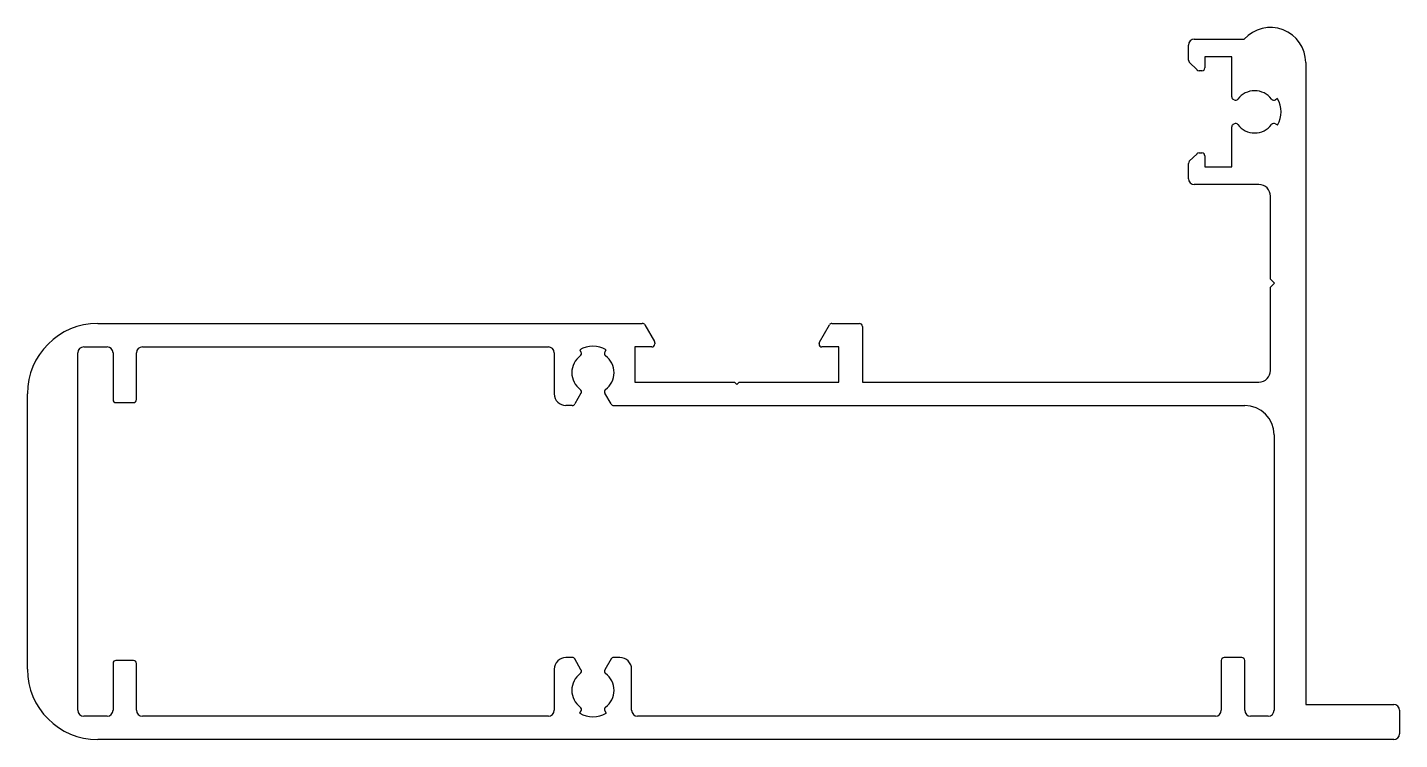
# Model space of a CAD drawing. Extents: x 839 to 956, y 272 to 333.
import ezdxf

# ---------------------------------------------------------------- set-up
doc = ezdxf.new("R2010")
doc.units = 0
doc.layers.get('0').update_dxf_attribs({"linetype": 'CONTINUOUS'})

msp = doc.modelspace()

# ---------------------------------------------------------------- linework, layer by layer
at = {"color": 0}
for p, q in [((938.43, 330.01), (938.43, 331.3)), ((938.93, 331.8), (943.19, 331.8)), ((939.83, 330.3), (939.83, 329.35)), ((942.13, 330.3), (939.83, 330.3)), ((942.13, 326.87), (942.13, 330.3)), ((939.16, 329.18), (938.5, 329.83)), ((939.58, 329.1), (939.33, 329.1)), ((948.43, 329.8), (948.43, 275.05)), ((942.32, 326.62), (942.26, 326.66)), ((946.03, 326.73), (945.84, 326.62)), ((942.13, 320.9), (942.13, 324.33)), ((942.26, 324.55), (942.32, 324.59)), ((945.84, 324.59), (946.03, 324.48)), ((938.5, 321.38), (939.16, 322.03)), ((939.33, 322.1), (939.58, 322.1)), ((939.83, 321.85), (939.83, 320.9)), ((938.43, 319.9), (938.43, 321.2)), ((939.83, 320.9), (942.13, 320.9)), ((944.43, 319.4), (938.93, 319.4)), ((945.43, 311.32), (945.43, 318.4)), ((945.77, 310.98), (945.43, 311.32)), ((945.43, 310.64), (945.77, 310.98)), ((945.43, 303.55), (945.43, 310.64)), ((845.43, 307.55), (891.86, 307.55)), ((892.08, 307.43), (892.9, 306.01)), ((906.96, 305.96), (907.81, 307.43)), ((908.03, 307.55), (910.38, 307.55)), ((910.63, 307.3), (910.63, 302.55)), ((844.23, 305.55), (846.23, 305.55)), ((849.23, 305.55), (883.85, 305.55)), ((892.68, 305.55), (891.23, 305.55)), ((891.23, 305.55), (891.23, 302.55)), ((892.93, 305.89), (892.93, 305.8)), ((906.93, 305.8), (906.93, 305.84)), ((908.63, 305.55), (907.18, 305.55)), ((908.63, 302.55), (908.63, 305.55)), ((843.73, 289.8), (843.73, 305.05)), ((846.73, 305.05), (846.73, 301.05)), ((848.73, 301.05), (848.73, 305.05)), ((884.35, 305.05), (884.35, 301.55)), ((886.53, 305.3), (886.63, 305.11)), ((888.67, 305.11), (888.78, 305.3)), ((891.23, 302.55), (899.73, 302.55)), ((899.73, 302.55), (899.93, 302.35)), ((899.93, 302.35), (900.13, 302.55)), ((900.13, 302.55), (908.63, 302.55)), ((910.63, 302.55), (944.43, 302.55)), ((839.43, 278.05), (839.43, 301.55)), ((846.98, 300.8), (848.48, 300.8)), ((886.63, 301.59), (886.11, 300.68)), ((889.2, 300.68), (888.67, 301.59)), ((885.89, 300.55), (885.35, 300.55)), ((889.41, 300.55), (943.23, 300.55)), ((945.73, 298.05), (945.73, 274.55)), ((843.73, 274.55), (843.73, 289.8)), ((846.73, 278.55), (846.73, 274.55)), ((848.48, 278.8), (846.98, 278.8)), ((848.73, 274.55), (848.73, 278.55)), ((885.89, 279.05), (885.35, 279.05)), ((886.63, 278.01), (886.11, 278.93)), ((889.2, 278.93), (888.67, 278.01)), ((889.95, 279.05), (889.41, 279.05)), ((941.23, 278.8), (941.23, 274.55)), ((942.98, 279.05), (941.48, 279.05)), ((943.23, 274.55), (943.23, 278.8)), ((884.35, 278.05), (884.35, 274.55)), ((890.95, 274.55), (890.95, 278.05)), ((948.43, 275.05), (955.93, 275.05)), ((846.23, 274.05), (844.23, 274.05)), ((883.85, 274.05), (849.23, 274.05)), ((886.53, 274.3), (886.63, 274.49)), ((888.67, 274.49), (888.78, 274.3)), ((940.73, 274.05), (891.45, 274.05)), ((945.23, 274.05), (943.73, 274.05)), ((956.43, 274.55), (956.43, 272.55)), ((955.93, 272.05), (845.43, 272.05))]:
    msp.add_line(p, q, dxfattribs=at)
for centre, radius, start, end in [((945.43, 329.8), 3, 0, 138.1897), ((938.93, 331.3), 0.5, 90, 180), ((938.68, 330.01), 0.25, 180, 225), ((939.33, 329.35), 0.25, 225, 270), ((939.58, 329.35), 0.25, 270, 0), ((942.38, 326.87), 0.25, 180, 240.0064), ((942.44, 326.84), 0.25, 240.0064, 322.995), ((944.08, 325.6), 1.8, 37.0042, 142.995), ((945.72, 326.84), 0.25, 217.0042, 299.9936), ((944.08, 325.6), 2.25, 330.0005, 29.9987), ((942.38, 324.33), 0.25, 120.0004, 180), ((942.44, 324.37), 0.25, 37.0048, 120.0004), ((944.08, 325.6), 1.8, 217.0048, 322.9957), ((945.72, 324.37), 0.25, 59.9996, 142.9957), ((939.33, 321.85), 0.25, 90, 135), ((939.58, 321.85), 0.25, 0, 90), ((938.68, 321.2), 0.25, 135, 180), ((938.93, 319.9), 0.5, 180, 270), ((944.43, 318.4), 1, 0, 90), ((845.43, 301.55), 6, 90, 180), ((891.86, 307.3), 0.25, 30.0005, 90), ((908.03, 307.3), 0.25, 90, 150.0006), ((910.38, 307.3), 0.25, 0, 90), ((844.23, 305.05), 0.5, 90, 180), ((846.23, 305.05), 0.5, 0, 90), ((849.23, 305.05), 0.5, 90, 180), ((883.85, 305.05), 0.5, 0, 90), ((887.65, 303.35), 2.25, 60.0014, 119.9986), ((892.68, 305.8), 0.25, 270, 0), ((892.68, 305.89), 0.25, 0, 30.0005), ((907.18, 305.84), 0.25, 150.0006, 180), ((907.18, 305.8), 0.25, 180, 270), ((887.65, 303.35), 1.8, 127.0031, 232.9957), ((886.42, 304.99), 0.25, 307.0031, 30.0004), ((888.88, 304.99), 0.25, 150.0064, 232.9961), ((887.65, 303.35), 1.8, 307.0058, 52.9961), ((944.43, 303.55), 1, 270, 360), ((886.42, 301.72), 0.25, 329.9975, 52.9957), ((888.88, 301.72), 0.25, 127.0058, 210.0025), ((846.98, 301.05), 0.25, 180, 270), ((848.48, 301.05), 0.25, 270, 0), ((885.35, 301.55), 1, 180, 270), ((885.89, 300.8), 0.25, 270, 329.9975), ((889.41, 300.8), 0.25, 210.0025, 270), ((943.23, 298.05), 2.5, 0, 90), ((846.98, 278.55), 0.25, 90, 180), ((848.48, 278.55), 0.25, 0, 90), ((885.35, 278.05), 1, 90, 180), ((885.89, 278.8), 0.25, 30.0025, 90), ((889.41, 278.8), 0.25, 90, 149.9975), ((889.95, 278.05), 1, 0, 90), ((941.48, 278.8), 0.25, 90, 180), ((942.98, 278.8), 0.25, 0, 90), ((845.43, 278.05), 6, 180, 270), ((887.65, 276.25), 1.8, 127.0043, 232.9969), ((886.42, 277.89), 0.25, 307.0043, 30.0025), ((888.88, 277.89), 0.25, 149.9975, 232.9942), ((887.65, 276.25), 1.8, 307.0039, 52.9942), ((955.93, 274.55), 0.5, 0, 90), ((844.23, 274.55), 0.5, 180, 270), ((846.23, 274.55), 0.5, 270, 360), ((849.23, 274.55), 0.5, 180, 270), ((883.85, 274.55), 0.5, 270, 0), ((887.65, 276.25), 2.25, 240.0014, 299.9986), ((886.42, 274.62), 0.25, 329.9996, 52.9969), ((888.88, 274.62), 0.25, 127.0039, 209.9936), ((891.45, 274.55), 0.5, 180, 270), ((940.73, 274.55), 0.5, 270, 0), ((943.73, 274.55), 0.5, 180, 270), ((945.23, 274.55), 0.5, 270, 0), ((955.93, 272.55), 0.5, 270, 0)]:
    msp.add_arc(centre, radius, start, end, dxfattribs=at)

doc.saveas('drawing.dxf')
